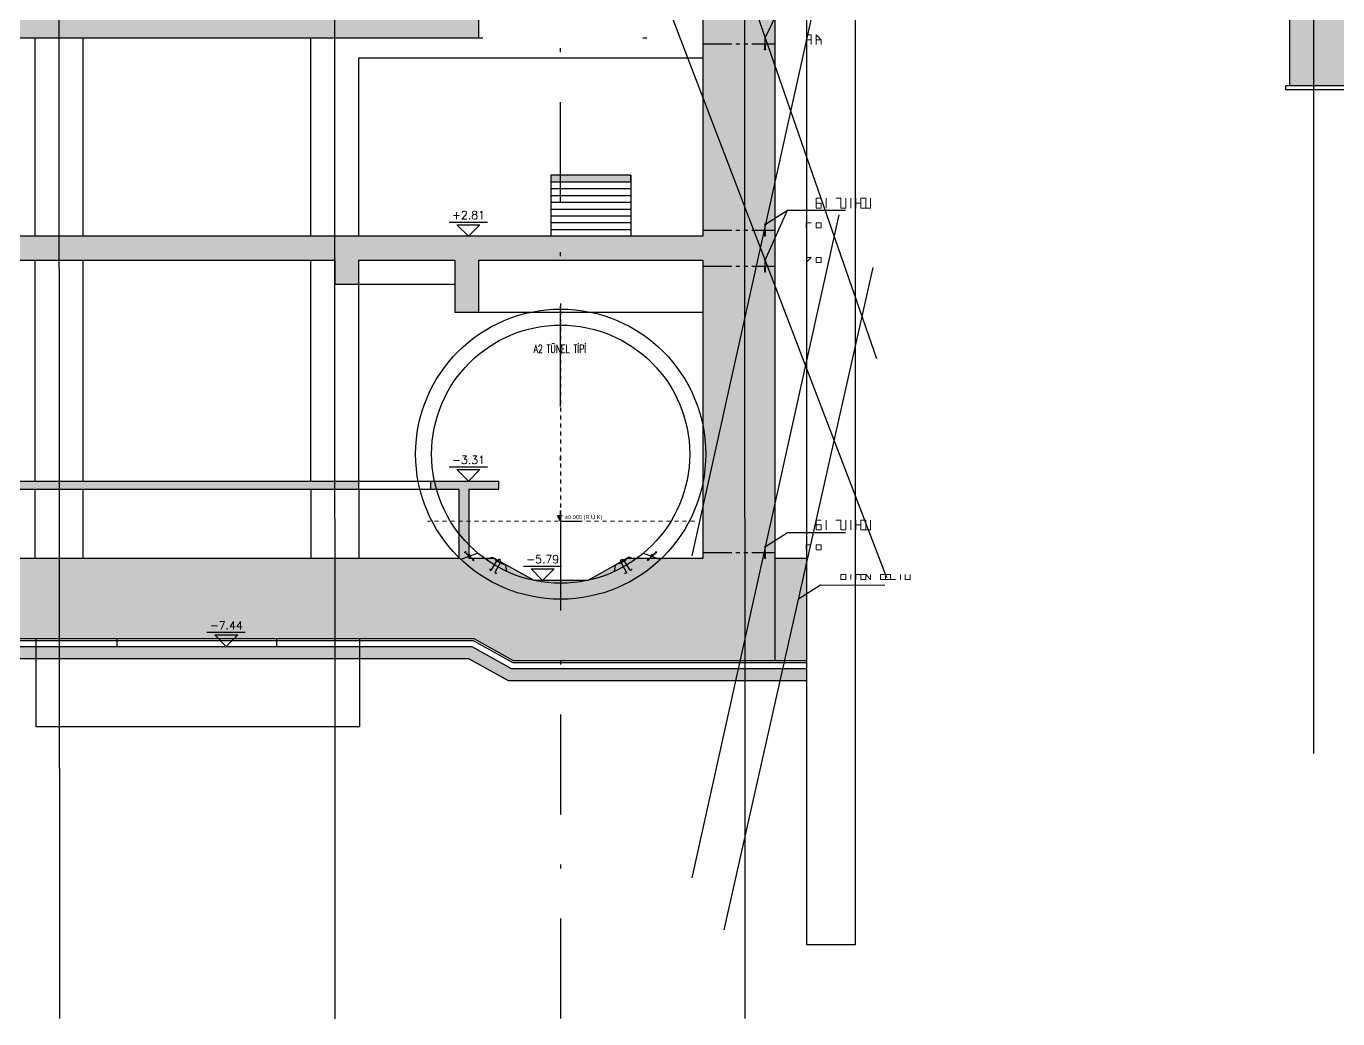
# Model space of a CAD drawing. Header units: millimetres. Extents: x 400382 to 401500, y 4543975 to 4544133.
# Drawn here: x 400690.85 to 400723.62, y 4544006.09 to 4544030.9 of the extents above; entities that cross this region are included whole.
import ezdxf
from ezdxf.enums import TextEntityAlignment as Align

# ---------------------------------------------------------------- set-up
doc = ezdxf.new("R2010")
doc.units = ezdxf.units.MM
for name, pattern in [('ACAD_ISO05W100', [33, 24, -3, 0, -3, 0, -3]), ('AKS', [3, 2.5, -0.25, 0, -0.25]), ('CONTINU', [0]), ('DASHDOT', [1, 0.5, -0.25, 0, -0.25]), ('DASHDOT2', [0.5, 0.25, -0.125, 0, -0.125]), ('Dot', [4, 0, -4]), ('HIDDEN2', [4.7625, 3.175, -1.5875])]:
    doc.linetypes.add(name, pattern=pattern)
for name, color, linetype in [('aks prota', 2, 'AKS'), ('AXIS', 8, 'DASHDOT2'), ('görünüş prota', 4, 'Continuous'), ('inşaat derzi prota', 11, 'Continuous'), ('KALIP', 1, 'Continuous'), ('kesit prota', 1, 'Continuous'), ('kesit tarama prota', 252, 'Continuous'), ('KOT', 7, 'Continuous'), ('kot prota', 4, 'Continuous'), ('LINE V2', 7, 'Continuous'), ('not prota', 2, 'Continuous'), ('not çizgisi prota', 4, 'Continuous'), ('OLCU', 5, 'Continuous'), ('PRT-AL-TUNEL_EKSENI', 14, 'DASHDOT2'), ('PRT-CST-rc_level', 6, 'Continuous'), ('PRT-CST-rc_levermark', 4, 'Continuous'), ('st_s_su tutucu', 2, 'Continuous'), ('st_s_ölçü', 4, 'Continuous'), ('WATER STOP_B', 5, 'Continuous')]:
    doc.layers.add(name, color=color, linetype=linetype)
doc.layers.add('PRT-Geo-Axis', color=12, linetype='DASHDOT', lineweight=18)
doc.layers.add('PRT-KD-kazik', color=172, linetype='Continuous', lineweight=25)
doc.styles.add('OLCU', font='romanstw.shx')
doc.styles.add('SIMPLXTW', font='simplxtw.shx', dxfattribs={"width": 0.6, "height": 125})
doc.styles.add('TEXT250', font='romanstw.shx', dxfattribs={"width": 0.8, "height": 25})
doc.styles.add('TUNNELCONSULT', font='Arial.ttf')
doc.dimstyles.new('1-50', dxfattribs={"dimtxt": 10, "dimasz": 4, "dimexe": 4, "dimexo": 8, "dimgap": 4, "dimtad": 1, "dimdec": 1, "dimrnd": 0.05, "dimzin": 9, "dimdsep": 46, "dimtxsty": 'OLCU', "dimblk1": 'OBLIQUE', "dimblk2": 'OBLIQUE', "dimsah": 1, "dimcen": 2, "dimdle": 4, "dimclrd": 4, "dimclre": 4, "dimclrt": 3, "dimadec": 1, "dimazin": 0, "dimtfac": 1, "dimtdec": 1, "dimtix": 1, "dimtmove": 2, "dimatfit": 3, "dimldrblk": 'OBLIQUE', "dimfxl": 1, "dimtvp": 1, "dimtolj": 1, "dimtzin": 1, "dimarcsym": 0})

# ---------------------------------------------------------------- blocks, each defined once
blk = doc.blocks.new('KOTK5')
at = {"layer": 'PRT-CST-rc_levermark'}
blk.add_line((217, 160), (-213, 160), dxfattribs=at)
blk.add_lwpolyline([(130, 130), (-130, 130), (0, 0)], close=True, dxfattribs=at)
at = {"layer": 'PRT-CST-rc_level', "style": 'OLCU'}
blk.add_attdef('000.00', text='', height=90, dxfattribs=at).set_placement((0, 193), align=Align.CENTER)
blk = doc.blocks.new('_Oblique')
at = {"layer": 'st_s_ölçü', "lineweight": -2}
blk.add_line((-0.5, -0.5), (0.5, 0.5), dxfattribs=at)
blk = doc.blocks.new('D')
at = {"layer": 'st_s_su tutucu', "linetype": 'CONTINU', "ltscale": 0.2}
for p, q in [((-39987.8, 52508.2), (-39992.6, 52508.2)), ((-39992.6, 52508.2), (-39992.6, 52507.4)), ((-39992.6, 52507.4), (-39990.6, 52506.1)), ((-39992.6, 52449), (-39990.6, 52450.3)), ((-39992.6, 52448.2), (-39992.6, 52449)), ((-39987.8, 52448.2), (-39992.6, 52448.2)), ((-39990.6, 52478.7), (-39991.9, 52478.7)), ((-39991.9, 52478.7), (-39991.9, 52477.7)), ((-39991.9, 52477.7), (-39990.6, 52477.7)), ((-39990.6, 52498.5), (-39991.5, 52498.5)), ((-39991.5, 52498.5), (-39991.5, 52497.9)), ((-39991.5, 52497.9), (-39990.6, 52497.9)), ((-39990.6, 52488.5), (-39991.5, 52488.5)), ((-39991.5, 52488.5), (-39991.5, 52487.9)), ((-39991.5, 52487.9), (-39990.6, 52487.9)), ((-39991.5, 52467.9), (-39991.5, 52468.5)), ((-39991.5, 52468.5), (-39990.6, 52468.5)), ((-39990.6, 52467.9), (-39991.5, 52467.9)), ((-39991.5, 52457.9), (-39991.5, 52458.5)), ((-39991.5, 52458.5), (-39990.6, 52458.5)), ((-39990.6, 52457.9), (-39991.5, 52457.9)), ((-39990.6, 52506.1), (-39990.6, 52498.5)), ((-39990.6, 52497.9), (-39990.6, 52488.5)), ((-39990.6, 52487.9), (-39990.6, 52478.7)), ((-39990.6, 52468.5), (-39990.6, 52477.7)), ((-39990.6, 52458.5), (-39990.6, 52467.9)), ((-39990.6, 52450.3), (-39990.6, 52457.9)), ((-39989.8, 52506.1), (-39987.8, 52507.4)), ((-39989.8, 52498.5), (-39989.8, 52506.1)), ((-39988.9, 52498.5), (-39989.8, 52498.5)), ((-39989.8, 52488.5), (-39989.8, 52497.9)), ((-39989.8, 52497.9), (-39988.9, 52497.9)), ((-39988.9, 52488.5), (-39989.8, 52488.5)), ((-39989.8, 52478.7), (-39989.8, 52487.9)), ((-39989.8, 52487.9), (-39988.9, 52487.9)), ((-39988.5, 52478.7), (-39989.8, 52478.7)), ((-39989.8, 52477.7), (-39988.5, 52477.7)), ((-39989.8, 52477.7), (-39989.8, 52468.5)), ((-39989.8, 52468.5), (-39988.9, 52468.5)), ((-39988.9, 52467.9), (-39989.8, 52467.9)), ((-39989.8, 52467.9), (-39989.8, 52458.5)), ((-39989.8, 52458.5), (-39988.9, 52458.5)), ((-39988.9, 52457.9), (-39989.8, 52457.9)), ((-39989.8, 52457.9), (-39989.8, 52450.3)), ((-39989.8, 52450.3), (-39987.8, 52449)), ((-39988.9, 52497.9), (-39988.9, 52498.5)), ((-39988.9, 52487.9), (-39988.9, 52488.5)), ((-39988.9, 52468.5), (-39988.9, 52467.9)), ((-39988.9, 52458.5), (-39988.9, 52457.9)), ((-39988.5, 52477.7), (-39988.5, 52478.7)), ((-39987.8, 52507.4), (-39987.8, 52508.2)), ((-39987.8, 52449), (-39987.8, 52448.2))]:
    blk.add_line(p, q, dxfattribs=at)
blk = doc.blocks.new('KESITKOT')
at = {"layer": 'KOT', "linetype": 'Continuous'}
h = blk.add_hatch(dxfattribs=at)
h.set_pattern_fill('ANSI31', color=5, scale=200, angle=45, style=0)
h.set_pattern_definition([(90, (63253.653, -35392.017), (25, 5e-15), [])])
h.paths.add_polyline_path([(-150, 260), (0, 260), (0, 0)])
at = {"layer": 'KOT', "color": 4, "linetype": 'Continuous'}
for p, q in [((75, 260), (-150, 260)), ((0, 0), (-150, 260)), ((0, 0), (0, 520)), ((0, 0), (1000, 0))]:
    blk.add_line(p, q, dxfattribs=at)
at = {"layer": 'KOT', "color": 7, "linetype": 'Continuous', "style": 'SIMPLXTW', "width": 0.7}
blk.add_attdef('%%P0.000', (216, 100), '', height=200, dxfattribs=at)
blk = doc.blocks.new('A$C05c5180b')
at = {"layer": 'AXIS', "color": 8, "linetype": 'DASHDOT', "ltscale": 3}
blk.add_line((909, 7722), (909, 60), dxfattribs=at)
at = {"layer": 'KALIP'}
for p, q in [((-1158, 1480), (-1585, 1325)), ((-955, 1324), (-806, 1383)), ((-806, 1383), (-459, 1183)), ((2624, 1383), (2278, 1183)), ((2774, 1324), (2624, 1383)), ((2977, 1480), (3404, 1325)), ((-435, 1024), (-459, 1183)), ((2254, 1024), (2278, 1183))]:
    blk.add_line(p, q, dxfattribs=at)
at = {"layer": 'KALIP', "elevation": 0}
for points in [[(-638, 1333), (-658, 1298), (-606, 1268), (-586, 1303)], [(2457, 1333), (2477, 1298), (2425, 1268), (2405, 1303)]]:
    blk.add_lwpolyline(points, close=True, dxfattribs=at)
at = {"layer": 'KALIP'}
for radius in [3625, 3225]:
    blk.add_circle((909, 3955), radius, dxfattribs=at)
at = {"layer": 'LINE V2', "color": 4, "elevation": 0}
for points in [[(-729, 1316), (-556, 1216), (-546, 1233), (-719, 1333)], [(2548, 1316), (2374, 1216), (2364, 1233), (2538, 1333)]]:
    blk.add_lwpolyline(points, close=True, dxfattribs=at)
for points in [[(-861, 1086, 1), (-818, 1061), (-696, 1274, -0.414214), (-668, 1281), (-616, 1251, -0.414214), (-609, 1224), (-731, 1011, 1), (-688, 986, -1)], [(2680, 1086, -1), (2637, 1061), (2514, 1274, 0.414214), (2487, 1281), (2435, 1251, 0.414214), (2428, 1224), (2550, 1011, -1), (2507, 986, 1)]]:
    blk.add_lwpolyline(points, format="xyb", dxfattribs=at)
at = {"layer": 'PRT-Geo-Axis', "linetype": 'DASHDOT', "ltscale": 3}
blk.add_line((4252, 2280), (-2415, 2280), dxfattribs=at)
at = {"layer": 'WATER STOP_B', "color": 3}
for points in [[(-1339, 1405, 0.57735), (-1339, 1408), (-1368, 1436, 0.57735), (-1371, 1435), (-1378, 1408, -0.57735), (-1381, 1407), (-1419, 1444), (-1424, 1439), (-1427, 1443), (-1422, 1447), (-1450, 1474), (-1454, 1469), (-1458, 1472), (-1453, 1477), (-1470, 1493), (-1488, 1490), (-1492, 1494), (-1467, 1520), (-1463, 1515), (-1466, 1498), (-1449, 1481), (-1444, 1486), (-1441, 1483), (-1445, 1478), (-1418, 1452), (-1414, 1457), (-1410, 1453), (-1415, 1448), (-1383, 1418, 0.57735), (-1380, 1419), (-1374, 1445, -0.57735), (-1370, 1446), (-1329, 1405, -0.57735), (-1330, 1402), (-1355, 1395, 0.57735), (-1356, 1392), (-1324, 1361), (-1320, 1366), (-1316, 1363), (-1321, 1358), (-1294, 1332), (-1289, 1337), (-1285, 1333), (-1290, 1328), (-1273, 1312), (-1255, 1316), (-1251, 1312), (-1276, 1286), (-1280, 1290), (-1277, 1308), (-1294, 1324), (-1299, 1319), (-1302, 1323), (-1298, 1327), (-1325, 1354), (-1330, 1349), (-1333, 1352), (-1328, 1357), (-1366, 1394, -0.57735), (-1366, 1397)], [(3158, 1405, -0.57735), (3157, 1408), (3186, 1436, -0.57735), (3190, 1435), (3196, 1408, 0.57735), (3200, 1407), (3238, 1444), (3242, 1439), (3246, 1443), (3241, 1447), (3268, 1474), (3273, 1469), (3277, 1472), (3272, 1477), (3289, 1493), (3307, 1490), (3311, 1494), (3286, 1520), (3282, 1515), (3285, 1498), (3268, 1481), (3263, 1486), (3260, 1483), (3264, 1478), (3237, 1452), (3232, 1457), (3229, 1453), (3234, 1448), (3202, 1418, -0.57735), (3199, 1419), (3193, 1445, 0.57735), (3189, 1446), (3148, 1405, 0.57735), (3148, 1402), (3174, 1395, -0.57735), (3174, 1392), (3143, 1361), (3138, 1366), (3135, 1363), (3140, 1358), (3112, 1332), (3108, 1337), (3104, 1333), (3109, 1328), (3092, 1312), (3074, 1316), (3070, 1312), (3095, 1286), (3099, 1290), (3096, 1308), (3113, 1324), (3118, 1319), (3121, 1323), (3117, 1327), (3144, 1354), (3148, 1349), (3152, 1352), (3147, 1357), (3185, 1394, 0.57735), (3184, 1397)]]:
    blk.add_lwpolyline(points, format="xyb", close=True, dxfattribs=at)
at = {"layer": 'OLCU'}
ref = blk.add_blockref('KESITKOT', (909, 2280), dxfattribs=dict(at, xscale=0.4999999999987873, yscale=0.4999999999987873, zscale=0.4999999999987873))
ref.add_attrib('%%P0.000', '%%P0.000 (R.Ü.K)', (1017, 2330), dxfattribs={"layer": 'KOT', "color": 1, "linetype": 'Continuous', "height": 100, "style": 'TUNNELCONSULT'})
at = {"layer": 'not prota', "style": 'TEXT250', "width": 0.7}
blk.add_text('A2 TÜNEL TİPİ', height=200, dxfattribs=at).set_placement((891, 6585), align=Align.MIDDLE_CENTER)

msp = doc.modelspace()

# ---------------------------------------------------------------- hatches: boundary and pattern name
at = {"layer": 'kesit tarama prota'}
h = msp.add_hatch(color=256, dxfattribs=at)
h.dxf.hatch_style = 1
h.paths.add_polyline_path([(400808.847, 4544017.599), (400784.582, 4544017.599), (400784.582, 4544019.329), (400830.347, 4544019.329), (400830.347, 4544017.599), (400810.187, 4544017.599), (400810.187, 4544015.049), (400843.788, 4544015.049), (400843.788, 4544017.599), (400843.788, 4544031.109), (400843.762, 4544031.109), (400843.762, 4544033.409), (400844.262, 4544033.409), (400844.262, 4544033.609), (400846.641, 4544033.609), (400846.641, 4544031.109), (400843.788, 4544031.109), (400843.788, 4544029.409), (400863.816, 4544029.409), (400865.026, 4544025.659), (400873.123, 4544025.659), (400873.123, 4544054.199), (400865.021, 4544054.199), (400865.021, 4544056.859), (400862.423, 4544056.859), (400862.423, 4544054.199), (400858.123, 4544054.199), (400858.123, 4544057.369), (400857.823, 4544057.369), (400857.823, 4544052.999), (400862.223, 4544052.999), (400862.223, 4544046.899), (400862.223, 4544046.399), (400862.223, 4544040.439), (400862.223, 4544039.939), (400862.223, 4544031.109), (400846.941, 4544031.109), (400846.941, 4544033.409), (400860.423, 4544033.409), (400860.423, 4544033.809), (400844.062, 4544033.809), (400844.062, 4544033.609), (400843.762, 4544033.609), (400843.762, 4544033.999), (400843.462, 4544033.999), (400843.462, 4544034.169), (400843.162, 4544034.169), (400843.162, 4544034.339), (400842.862, 4544034.339), (400842.862, 4544034.509), (400842.562, 4544034.509), (400842.562, 4544034.679), (400842.262, 4544034.679), (400842.262, 4544034.849), (400841.962, 4544034.849), (400841.962, 4544035.019), (400841.662, 4544035.019), (400841.662, 4544035.189), (400841.362, 4544035.189), (400841.362, 4544035.359), (400841.062, 4544035.359), (400841.062, 4544035.529), (400840.762, 4544035.529), (400840.762, 4544035.699), (400840.462, 4544035.699), (400840.462, 4544035.869), (400840.162, 4544035.869), (400840.162, 4544036.039), (400838.962, 4544036.039), (400838.962, 4544036.209), (400838.662, 4544036.209), (400838.662, 4544036.379), (400838.362, 4544036.379), (400838.362, 4544036.549), (400838.062, 4544036.549), (400838.062, 4544036.719), (400837.762, 4544036.719), (400837.762, 4544036.889), (400837.462, 4544036.889), (400837.462, 4544037.059), (400837.162, 4544037.059), (400837.162, 4544037.229), (400836.862, 4544037.229), (400836.862, 4544037.399), (400836.562, 4544037.399), (400836.562, 4544037.569), (400836.262, 4544037.569), (400836.262, 4544037.739), (400835.962, 4544037.739), (400835.962, 4544037.909), (400835.662, 4544037.909), (400835.662, 4544038.079), (400835.362, 4544038.079), (400835.362, 4544038.249), (400834.162, 4544038.249), (400834.162, 4544038.419), (400833.862, 4544038.419), (400833.862, 4544038.589), (400833.562, 4544038.589), (400833.562, 4544038.759), (400833.262, 4544038.759), (400833.262, 4544038.929), (400832.962, 4544038.929), (400832.962, 4544039.099), (400832.662, 4544039.099), (400832.662, 4544039.269), (400832.362, 4544039.269), (400832.362, 4544039.439), (400832.062, 4544039.439), (400832.062, 4544039.609), (400831.762, 4544039.609), (400831.762, 4544039.779), (400831.462, 4544039.779), (400831.462, 4544039.949), (400831.162, 4544039.949), (400831.162, 4544040.119), (400830.862, 4544040.119), (400830.862, 4544040.289), (400830.562, 4544040.289), (400830.562, 4544040.439), (400815.338, 4544040.439), (400815.338, 4544046.349), (400815.038, 4544046.349), (400815.038, 4544040.439), (400809.038, 4544040.439), (400809.038, 4544046.349), (400808.738, 4544046.349), (400808.738, 4544040.439), (400808.738, 4544040.339), (400808.488, 4544040.339), (400808.488, 4544040.439), (400793.228, 4544040.439), (400793.228, 4544039.939), (400828.012, 4544039.939), (400828.012, 4544038.439), (400832.334, 4544038.439), (400840.353, 4544033.809), (400795.528, 4544033.809), (400795.528, 4544033.409), (400840.841, 4544033.409), (400840.841, 4544031.109), (400820.058, 4544031.109), (400820.058, 4544033.359), (400819.758, 4544033.359), (400819.758, 4544031.109), (400802.758, 4544031.109), (400802.758, 4544033.359), (400802.458, 4544033.359), (400802.458, 4544031.109), (400795.628, 4544031.109), (400795.628, 4544030.109), (400840.725, 4544030.109), (400840.725, 4544025.649), (400795.628, 4544025.649), (400795.628, 4544024.149), (400793.528, 4544024.149), (400793.528, 4544025.649), (400776.217, 4544025.649), (400776.217, 4544025.449), (400775.917, 4544025.449), (400775.917, 4544025.839), (400775.627, 4544025.839), (400775.627, 4544026.009), (400775.337, 4544026.009), (400775.337, 4544026.179), (400775.047, 4544026.179), (400775.047, 4544026.349), (400774.757, 4544026.349), (400774.757, 4544026.519), (400774.467, 4544026.519), (400774.467, 4544026.689), (400774.177, 4544026.689), (400774.177, 4544026.859), (400773.887, 4544026.859), (400773.887, 4544027.029), (400773.597, 4544027.029), (400773.597, 4544027.199), (400773.307, 4544027.199), (400773.307, 4544027.369), (400773.017, 4544027.369), (400773.017, 4544027.539), (400772.727, 4544027.539), (400772.727, 4544027.709), (400772.437, 4544027.709), (400772.437, 4544027.879), (400772.147, 4544027.879), (400772.147, 4544028.049), (400771.857, 4544028.049), (400771.857, 4544028.219), (400771.567, 4544028.219), (400771.567, 4544028.389), (400770.077, 4544028.389), (400770.077, 4544028.559), (400769.787, 4544028.559), (400769.787, 4544028.729), (400769.497, 4544028.729), (400769.497, 4544028.899), (400769.207, 4544028.899), (400769.207, 4544029.069), (400768.917, 4544029.069), (400768.917, 4544029.239), (400768.627, 4544029.239), (400768.627, 4544029.409), (400768.337, 4544029.409), (400768.337, 4544029.579), (400768.047, 4544029.579), (400768.047, 4544029.749), (400767.757, 4544029.749), (400767.757, 4544029.919), (400767.467, 4544029.919), (400767.467, 4544030.089), (400767.177, 4544030.089), (400767.177, 4544030.259), (400766.887, 4544030.259), (400766.887, 4544030.429), (400766.597, 4544030.429), (400766.597, 4544030.599), (400766.307, 4544030.599), (400766.307, 4544030.769), (400766.017, 4544030.769), (400766.017, 4544030.939), (400765.727, 4544030.939), (400765.727, 4544031.109), (400764.237, 4544031.109), (400764.237, 4544031.279), (400763.947, 4544031.279), (400763.947, 4544031.449), (400763.657, 4544031.449), (400763.657, 4544031.619), (400763.367, 4544031.619), (400763.367, 4544031.789), (400763.077, 4544031.789), (400763.077, 4544031.959), (400762.787, 4544031.959), (400762.787, 4544032.129), (400762.497, 4544032.129), (400762.497, 4544032.299), (400762.207, 4544032.299), (400762.207, 4544032.469), (400761.917, 4544032.469), (400761.917, 4544032.639), (400761.627, 4544032.639), (400761.627, 4544032.809), (400761.337, 4544032.809), (400761.337, 4544032.979), (400761.047, 4544032.979), (400761.047, 4544033.149), (400760.757, 4544033.149), (400760.757, 4544033.319), (400760.467, 4544033.319), (400760.467, 4544033.489), (400760.177, 4544033.489), (400760.177, 4544033.659), (400759.887, 4544033.659), (400759.887, 4544033.809), (400733.323, 4544033.809), (400733.323, 4544039.939), (400740.873, 4544039.939), (400740.873, 4544040.439), (400733.323, 4544040.439), (400733.323, 4544046.399), (400769.783, 4544046.399), (400769.783, 4544046.899), (400733.323, 4544046.899), (400733.323, 4544052.999), (400751.63, 4544052.999), (400751.63, 4544055.579), (400751.33, 4544055.579), (400751.33, 4544054.199), (400733.123, 4544054.199), (400733.123, 4544054.729), (400730.523, 4544054.729), (400730.523, 4544054.199), (400722.423, 4544054.199), (400722.423, 4544029.409), (400734.214, 4544029.409), (400735.423, 4544025.659), (400742.173, 4544025.659), (400743.383, 4544029.409), (400759.175, 4544029.409), (400761.855, 4544024.049), (400771.142, 4544024.049), (400771.142, 4544025.649), (400770.077, 4544025.649), (400770.077, 4544028.189), (400771.222, 4544028.189), (400775.617, 4544025.613), (400775.617, 4544024.619), (400774.2, 4544024.619), (400774.2, 4544025.249), (400773.044, 4544025.249), (400773.044, 4544025.649), (400771.142, 4544025.649), (400771.142, 4544024.049), (400771.142, 4544017.599), (400771.142, 4544015.049), (400808.847, 4544015.049)])
h.paths.add_polyline_path([(400782.881, 4544019.529), (400782.881, 4544019.329), (400784.156, 4544019.329), (400784.156, 4544017.599), (400783.067, 4544017.599), (400781.384, 4544017.049), (400779.104, 4544017.049), (400777.421, 4544017.599), (400774.205, 4544017.599), (400774.205, 4544023.749), (400779.647, 4544023.749), (400779.647, 4544025.049), (400792.928, 4544025.049), (400792.928, 4544023.549), (400796.228, 4544023.549), (400796.228, 4544025.049), (400840.725, 4544025.049), (400840.725, 4544017.599), (400837.509, 4544017.599), (400835.826, 4544017.049), (400833.546, 4544017.049), (400831.863, 4544017.599), (400830.774, 4544017.599), (400830.774, 4544019.329), (400832.049, 4544019.329), (400832.049, 4544019.529)], flags=16)
h.paths.add_polyline_path([(400779.047, 4544024.149), (400775.917, 4544024.149), (400775.917, 4544025.249), (400776.417, 4544025.249), (400776.417, 4544025.449), (400779.047, 4544025.449)], flags=16)
h.paths.add_polyline_path([(400769.777, 4544025.649), (400763.555, 4544025.649), (400763.555, 4544030.509), (400763.555, 4544031.109), (400758.368, 4544031.109), (400758.368, 4544033.609), (400759.576, 4544033.609), (400763.555, 4544031.277), (400763.555, 4544031.109), (400763.555, 4544030.509), (400764.773, 4544030.509), (400769.777, 4544027.62)], flags=16)
h.paths.add_polyline_path([(400758.068, 4544031.109), (400740.773, 4544031.109), (400740.473, 4544031.109), (400740.473, 4544027.359), (400737.123, 4544027.359), (400737.123, 4544031.109), (400736.823, 4544031.109), (400733.323, 4544031.109), (400733.323, 4544033.409), (400758.068, 4544033.409)], flags=16)
h.paths.add_polyline_path([(400828.612, 4544038.939), (400828.612, 4544040.239), (400830.245, 4544040.239), (400832.468, 4544038.979), (400832.468, 4544038.939)], flags=16)
h.paths.add_polyline_path([(400834.162, 4544037.961), (400834.162, 4544038.049), (400835.009, 4544038.049), (400838.662, 4544035.979), (400838.662, 4544035.363)], flags=16)
h.paths.add_polyline_path([(400838.962, 4544035.19), (400838.962, 4544035.839), (400839.809, 4544035.839), (400843.462, 4544033.769), (400843.462, 4544031.109), (400841.341, 4544031.109), (400841.341, 4544033.816)], flags=16)
h.paths.add_polyline_path([(400732.723, 4544031.109), (400729.323, 4544031.109), (400729.323, 4544052.999), (400730.823, 4544052.999), (400730.823, 4544054.429), (400732.723, 4544054.429)], flags=16)
h.paths.add_polyline_path([(400728.823, 4544031.109), (400723.623, 4544031.109), (400723.623, 4544033.409), (400728.823, 4544033.409)], flags=16)
h.paths.add_polyline_path([(400728.823, 4544033.809), (400723.623, 4544033.809), (400723.623, 4544039.939), (400728.823, 4544039.939)], flags=16)
h.paths.add_polyline_path([(400728.823, 4544040.439), (400723.623, 4544040.439), (400723.623, 4544046.399), (400728.823, 4544046.399)], flags=16)
h.paths.add_polyline_path([(400728.823, 4544046.899), (400723.623, 4544046.899), (400723.623, 4544052.999), (400728.823, 4544052.999)], flags=16)
h.paths.add_polyline_path([(400862.826, 4544031.109), (400862.826, 4544056.659), (400864.721, 4544056.659), (400864.721, 4544052.999), (400866.226, 4544052.999), (400866.226, 4544031.109)], flags=16)
h.paths.add_polyline_path([(400866.726, 4544027.359), (400866.726, 4544033.409), (400871.923, 4544033.409), (400871.923, 4544031.109), (400871.923, 4544027.359)], flags=16)
h.paths.add_polyline_path([(400866.726, 4544033.809), (400866.726, 4544039.939), (400871.923, 4544039.939), (400871.923, 4544033.809)], flags=16)
h.paths.add_polyline_path([(400866.726, 4544040.439), (400866.726, 4544046.399), (400871.923, 4544046.399), (400871.923, 4544040.439)], flags=16)
h.paths.add_polyline_path([(400866.726, 4544046.899), (400866.726, 4544052.999), (400871.923, 4544052.999), (400871.923, 4544046.899)], flags=16)
h = msp.add_hatch(color=256, dxfattribs=at)
h.dxf.hatch_style = 1
h.paths.add_polyline_path([(400709.558, 4544054.199), (400665.472, 4544054.199), (400665.472, 4544052.999), (400708.058, 4544052.999), (400708.058, 4544031.11), (400707.758, 4544031.11), (400707.758, 4544025.649), (400690.108, 4544025.649), (400690.108, 4544025.049), (400698.557, 4544025.049), (400698.558, 4544024.449), (400699.158, 4544024.449), (400699.158, 4544025.049), (400701.558, 4544025.049), (400701.558, 4544023.749), (400702.158, 4544023.749), (400702.158, 4544025.049), (400707.758, 4544025.049), (400707.758, 4544017.599), (400705.867, 4544017.599), (400704.877, 4544017.049), (400703.537, 4544017.049), (400702.548, 4544017.599), (400701.908, 4544017.599), (400701.908, 4544019.329), (400702.658, 4544019.329), (400702.658, 4544019.529), (400700.958, 4544019.529), (400700.958, 4544019.329), (400701.658, 4544019.329), (400701.658, 4544017.599), (400690.633, 4544017.599), (400690.633, 4544015.599), (400702.03, 4544015.599), (400703.019, 4544015.049), (400705.396, 4544015.049), (400706.385, 4544015.049), (400709.558, 4544015.049)])
h = msp.add_hatch(color=256, dxfattribs=at)
h.dxf.hatch_style = 1
h.paths.add_polyline_path([(400702.158, 4544031.109), (400666.858, 4544031.109), (400666.858, 4544015.049), (400672.872, 4544015.049), (400673.868, 4544015.599), (400685.833, 4544015.599), (400685.833, 4544017.599), (400674.758, 4544017.599), (400674.758, 4544019.329), (400675.459, 4544019.329), (400675.459, 4544019.529), (400673.758, 4544019.529), (400673.758, 4544019.329), (400674.508, 4544019.329), (400674.508, 4544017.599), (400673.868, 4544017.599), (400672.872, 4544017.046), (400671.543, 4544017.046), (400670.548, 4544017.599), (400668.658, 4544017.599), (400668.658, 4544025.049), (400686.308, 4544025.049), (400686.308, 4544025.649), (400668.658, 4544025.649), (400668.658, 4544030.109), (400678.458, 4544030.109), (400678.458, 4544030.609), (400702.158, 4544030.609)])
h = msp.add_hatch(color=256, dxfattribs=at)
h.dxf.hatch_style = 1
h.paths.add_polyline_path([(400705.958, 4544027.179), (400703.958, 4544027.179), (400703.958, 4544027.009), (400705.958, 4544027.009)], flags=17)
h = msp.add_hatch(color=256, dxfattribs=at)
h.dxf.hatch_style = 1
h.paths.add_polyline_path([(400699.158, 4544019.529), (400677.258, 4544019.529), (400677.258, 4544019.329), (400699.158, 4544019.329)])
h = msp.add_hatch(color=256, dxfattribs=at)
h.dxf.hatch_style = 1
h.paths.add_polyline_path([(400710.358, 4544017.599), (400709.56, 4544017.599), (400709.56, 4544015.049), (400710.358, 4544015.049)])
h = msp.add_hatch(dxfattribs=at)
h.set_pattern_fill('AR-CONC', color=253, scale=0.001)
h.set_pattern_definition([(50, (401120.5221, 4543709.65936), (0.18218467, -0.015939086), [0.01905, -0.20955]), (355, (401120.5221, 4543709.65936), (-0.03524342, 0.191056845), [0.01524, -0.167640584]), (100.451445, (401120.53728, 4543709.65803), (0.146941247, 0.17511775), [0.01619001, -0.178090245]), (46.1842, (401120.5221, 4543709.71016), (0.27107904, -0.04204233), [0.028575, -0.314325]), (96.63556, (401120.5447, 4543709.70666), (0.23740413, 0.24742612), [0.02428502, -0.26713561]), (351.18415, (401120.5221, 4543709.71016), (0.23740413, 0.24742612), [0.02285997, -0.25145973]), (21, (401120.5475, 4543709.69746), (0.15161439, -0.1022652), [0.01905, -0.20955]), (326, (401120.5475, 4543709.69746), (0.06180203, 0.184187966), [0.01524, -0.16764]), (71.451445, (401120.56014, 4543709.68894), (0.21341642, 0.08192277), [0.01619001, -0.17808994]), (37.5, (401120.5221, 4543709.65936), (0.003088603, 0.084555039), [0, -0.165608, 0, -0.17018, 0, -0.168275]), (7.5, (401120.5221, 4543709.65936), (0.066819663, 0.100180575), [0, -0.097028, 0, -0.161798, 0, -0.064135]), (327.5, (401120.46546, 4543709.65936), (0.135590595, -0.005728744), [0, -0.0635, 0, -0.19812, 0, -0.26289]), (317.5, (401120.44006, 4543709.65936), (0.148129181, 0.02542649), [0, -0.08255, 0, -0.131572, 0, -0.18669])])
h.paths.add_polyline_path([(400701.978, 4544015.399), (400673.919, 4544015.399), (400672.924, 4544014.846), (400671.491, 4544014.846), (400670.496, 4544014.849), (400666.058, 4544014.849), (400666.058, 4544014.549), (400670.418, 4544014.549), (400671.413, 4544014.546), (400673.002, 4544014.546), (400673.997, 4544015.099), (400701.9, 4544015.099), (400702.889, 4544014.549), (400705.526, 4544014.549), (400706.515, 4544014.549), (400710.358, 4544014.549), (400710.358, 4544014.849), (400706.437, 4544014.849), (400705.448, 4544014.849), (400702.967, 4544014.849)])

# ---------------------------------------------------------------- linework, layer by layer
at = {"layer": 'aks prota', "ltscale": 10}
for p, q in [((400691.683, 4544006.098), (400691.658, 4544060.553)), ((400698.567, 4544006.094), (400698.542, 4544060.549)), ((400708.817, 4544006.098), (400708.792, 4544060.553)), ((400723.023, 4544012.724), (400723.023, 4544060.553))]:
    msp.add_line(p, q, dxfattribs=at)
at = {"layer": 'görünüş prota'}
for p, q in [((400691.058, 4544030.609), (400691.058, 4544025.649)), ((400692.258, 4544030.609), (400692.258, 4544025.649)), ((400697.958, 4544025.649), (400697.958, 4544030.609)), ((400691.058, 4544025.049), (400691.058, 4544019.529)), ((400692.258, 4544025.049), (400692.258, 4544019.529)), ((400697.958, 4544019.529), (400697.958, 4544025.049)), ((400699.158, 4544019.529), (400699.158, 4544024.449)), ((400691.058, 4544019.329), (400691.058, 4544017.599)), ((400692.258, 4544019.329), (400692.258, 4544017.599)), ((400697.958, 4544019.329), (400697.958, 4544017.599)), ((400699.158, 4544019.329), (400699.158, 4544017.599))]:
    msp.add_line(p, q, dxfattribs=at)
at = {"layer": 'görünüş prota', "color": 4}
for p, q in [((400703.958, 4544027.179), (400703.958, 4544025.649)), ((400705.958, 4544027.179), (400705.958, 4544025.649))]:
    msp.add_line(p, q, dxfattribs=at)
at = {"layer": 'görünüş prota', "color": 4, "linetype": 'Dot'}
msp.add_lwpolyline([(400702.158, 4544030.61), (400707.758, 4544030.61)], dxfattribs=at)
at = {"layer": 'görünüş prota'}
for points in [[(400699.158, 4544025.649), (400699.158, 4544030.109), (400707.758, 4544030.109)], [(400722.423, 4544029.409), (400722.323, 4544029.409)], [(400767.761, 4544023.949), (400761.793, 4544023.949), (400759.113, 4544029.309), (400743.445, 4544029.309), (400742.235, 4544025.559), (400735.361, 4544025.559), (400734.152, 4544029.309), (400722.323, 4544029.309), (400722.323, 4544029.409)], [(400699.158, 4544024.449), (400701.558, 4544024.449)], [(400702.158, 4544023.749), (400707.758, 4544023.749)], [(400666.058, 4544014.999), (400670.535, 4544014.999), (400671.53, 4544014.996), (400672.885, 4544014.996), (400673.881, 4544015.549), (400702.017, 4544015.549), (400703.006, 4544014.999), (400705.409, 4544014.999), (400706.398, 4544014.999), (400710.358, 4544014.999)], [(400691.083, 4544015.597), (400691.083, 4544013.394), (400699.183, 4544013.396), (400699.183, 4544015.599)], [(400693.108, 4544015.599), (400693.108, 4544015.396), (400697.108, 4544015.396), (400697.108, 4544015.599)], [(400666.058, 4544014.849), (400670.496, 4544014.849), (400671.491, 4544014.846), (400672.924, 4544014.846), (400673.919, 4544015.399), (400701.978, 4544015.399), (400702.967, 4544014.849), (400705.448, 4544014.849), (400706.437, 4544014.849), (400710.358, 4544014.849)], [(400666.058, 4544014.549), (400670.418, 4544014.549), (400671.413, 4544014.546), (400673.002, 4544014.546), (400673.997, 4544015.099), (400701.9, 4544015.099), (400702.889, 4544014.549), (400705.526, 4544014.549), (400706.515, 4544014.549), (400710.358, 4544014.549), (400710.358, 4544014.999)]]:
    msp.add_lwpolyline(points, dxfattribs=at)
at = {"layer": 'görünüş prota', "color": 4}
for points in [[(400703.958, 4544026.839), (400705.958, 4544026.839)], [(400703.958, 4544026.669), (400705.958, 4544026.669)], [(400703.958, 4544026.499), (400705.958, 4544026.499)], [(400703.958, 4544026.329), (400705.958, 4544026.329)], [(400703.958, 4544026.159), (400705.958, 4544026.159)], [(400703.958, 4544025.989), (400705.958, 4544025.989)], [(400703.958, 4544025.819), (400705.958, 4544025.819)]]:
    msp.add_lwpolyline(points, dxfattribs=at)
at = {"layer": 'görünüş prota', "linetype": 'HIDDEN2'}
for points in [[(400699.158, 4544019.529), (400700.958, 4544019.529)], [(400699.158, 4544019.329), (400700.958, 4544019.329)]]:
    msp.add_lwpolyline(points, dxfattribs=at)
at = {"layer": 'inşaat derzi prota', "linetype": 'ACAD_ISO05W100', "ltscale": 0.03}
for points in [[(400707.758, 4544030.46), (400709.558, 4544030.46)], [(400707.758, 4544025.799), (400709.558, 4544025.799)], [(400707.758, 4544024.899), (400709.558, 4544024.899)], [(400707.758, 4544017.749), (400709.558, 4544017.749)]]:
    msp.add_lwpolyline(points, dxfattribs=at)
at = {"layer": 'kesit prota', "color": 1}
for p, q in [((400709.558, 4544054.199), (400709.558, 4544015.049)), ((400677.258, 4544019.529), (400699.158, 4544019.529)), ((400699.158, 4544019.329), (400699.158, 4544019.529)), ((400700.958, 4544019.529), (400702.658, 4544019.529)), ((400700.958, 4544019.329), (400700.958, 4544019.529)), ((400702.658, 4544019.329), (400702.658, 4544019.529)), ((400677.258, 4544019.329), (400699.158, 4544019.329)), ((400700.958, 4544019.329), (400701.658, 4544019.329)), ((400701.658, 4544019.329), (400701.658, 4544017.599)), ((400701.908, 4544019.329), (400702.658, 4544019.329)), ((400701.908, 4544019.329), (400701.908, 4544017.599))]:
    msp.add_line(p, q, dxfattribs=at)
at = {"layer": 'kesit prota'}
msp.add_lwpolyline([(400734.214, 4544029.409), (400722.423, 4544029.409), (400722.423, 4544054.199), (400730.523, 4544054.199)], dxfattribs=at)
at = {"layer": 'kesit prota', "color": 1}
for points in [[(400665.472, 4544052.999), (400708.058, 4544052.999), (400708.058, 4544031.11), (400707.758, 4544031.11), (400707.758, 4544025.649), (400690.108, 4544025.649), (400690.108, 4544025.049), (400698.547, 4544025.049)], [(400674.508, 4544017.599), (400673.868, 4544017.599), (400672.872, 4544017.046), (400671.543, 4544017.046), (400670.548, 4544017.599), (400668.658, 4544017.599), (400668.658, 4544025.049), (400686.308, 4544025.049), (400686.308, 4544025.649), (400668.658, 4544025.649), (400668.658, 4544030.109), (400678.458, 4544030.109), (400678.458, 4544030.609), (400702.158, 4544030.609), (400702.158, 4544031.109), (400666.858, 4544031.109), (400666.858, 4544015.049), (400672.872, 4544015.049), (400673.868, 4544015.599)], [(400698.557, 4544025.049), (400698.558, 4544024.449), (400699.158, 4544024.449), (400699.158, 4544025.049)], [(400699.148, 4544025.049), (400701.558, 4544025.049), (400701.558, 4544023.749), (400702.158, 4544023.749), (400702.158, 4544025.049), (400707.758, 4544025.049), (400707.758, 4544017.599), (400705.867, 4544017.599), (400704.877, 4544017.049), (400703.537, 4544017.049), (400702.548, 4544017.599), (400701.908, 4544017.599)], [(400701.658, 4544017.599), (400690.633, 4544017.599), (400690.633, 4544015.599), (400702.03, 4544015.599), (400703.019, 4544015.049), (400705.396, 4544015.049), (400706.385, 4544015.049), (400709.558, 4544015.049)], [(400709.558, 4544015.049), (400710.358, 4544015.049), (400710.358, 4544017.599), (400709.558, 4544017.599)]]:
    msp.add_lwpolyline(points, dxfattribs=at)
msp.add_lwpolyline([(400703.958, 4544027.179), (400703.958, 4544027.009), (400705.958, 4544027.009), (400705.958, 4544027.179)], close=True, dxfattribs=at)
at = {"layer": 'PRT-AL-TUNEL_EKSENI', "ltscale": 10}
msp.add_line((400704.208, 4544006.098), (400704.184, 4544060.553), dxfattribs=at)
at = {"layer": 'PRT-KD-kazik', "color": 3}
msp.add_lwpolyline([(400710.358, 4544052.239), (400711.558, 4544052.239), (400711.558, 4544007.939), (400710.358, 4544007.939)], close=True, dxfattribs=at)
at = {"layer": 'st_s_ölçü', "color": 6, "lineweight": 0}
for points in [[(400710.34, 4544030.685), (400710.463, 4544030.685), (400710.463, 4544030.561), (400710.34, 4544030.561)], [(400710.711, 4544026.601), (400710.587, 4544026.601), (400710.587, 4544026.477), (400710.711, 4544026.477), (400710.711, 4544026.354), (400710.587, 4544026.354), (400710.587, 4544026.477)], [(400711.082, 4544026.601), (400711.206, 4544026.601)], [(400711.206, 4544026.601), (400711.206, 4544026.354)], [(400711.206, 4544026.601), (400711.206, 4544026.477), (400711.206, 4544026.354), (400711.33, 4544026.354), (400711.33, 4544026.477), (400711.33, 4544026.601)], [(400711.453, 4544026.601), (400711.453, 4544026.354)], [(400711.577, 4544026.601), (400711.577, 4544026.477), (400711.577, 4544026.354), (400711.577, 4544026.477), (400711.701, 4544026.477), (400711.701, 4544026.601)], [(400711.825, 4544026.601), (400711.701, 4544026.601), (400711.701, 4544026.477), (400711.701, 4544026.354), (400711.825, 4544026.354), (400711.825, 4544026.477)], [(400711.825, 4544026.601), (400711.825, 4544026.477), (400711.825, 4544026.354), (400711.948, 4544026.354), (400711.948, 4544026.477), (400711.948, 4544026.601)], [(400710.34, 4544025.982), (400710.463, 4544025.982), (400710.34, 4544025.982), (400710.34, 4544025.858)], [(400710.34, 4544025.116), (400710.463, 4544025.116), (400710.34, 4544024.992)], [(400710.711, 4544018.557), (400710.587, 4544018.557), (400710.587, 4544018.433), (400710.711, 4544018.433), (400710.711, 4544018.309), (400710.587, 4544018.309), (400710.587, 4544018.433)], [(400711.082, 4544018.557), (400711.206, 4544018.557)], [(400711.206, 4544018.557), (400711.206, 4544018.309)], [(400711.206, 4544018.557), (400711.206, 4544018.433), (400711.206, 4544018.309), (400711.33, 4544018.309), (400711.33, 4544018.433), (400711.33, 4544018.557)], [(400711.453, 4544018.557), (400711.453, 4544018.309)], [(400711.577, 4544018.557), (400711.577, 4544018.433), (400711.577, 4544018.309), (400711.577, 4544018.433), (400711.701, 4544018.433), (400711.701, 4544018.557)], [(400711.825, 4544018.557), (400711.701, 4544018.557), (400711.701, 4544018.433), (400711.701, 4544018.309), (400711.825, 4544018.309), (400711.825, 4544018.433)], [(400711.825, 4544018.557), (400711.825, 4544018.433), (400711.825, 4544018.309), (400711.948, 4544018.309), (400711.948, 4544018.433), (400711.948, 4544018.557)], [(400710.34, 4544017.938), (400710.463, 4544017.938), (400710.34, 4544017.938), (400710.34, 4544017.814)], [(400711.206, 4544017.072), (400711.206, 4544017.195), (400711.33, 4544017.195), (400711.206, 4544017.195)], [(400711.33, 4544017.195), (400711.33, 4544017.072), (400711.206, 4544017.072)], [(400711.453, 4544017.072), (400711.453, 4544017.195)], [(400711.577, 4544017.195), (400711.577, 4544017.072)], [(400711.577, 4544017.195), (400711.701, 4544017.195)], [(400711.825, 4544017.072), (400711.825, 4544017.195), (400711.948, 4544017.072), (400711.948, 4544017.195)], [(400712.444, 4544017.195), (400712.444, 4544017.072), (400712.567, 4544017.072)], [(400712.691, 4544017.195), (400712.691, 4544017.072)], [(400712.815, 4544017.195), (400712.815, 4544017.072), (400712.939, 4544017.072), (400712.939, 4544017.195)]]:
    msp.add_lwpolyline(points, dxfattribs=at)
for points in [[(400710.34, 4544030.561), (400710.34, 4544030.438), (400710.34, 4544030.561)], [(400710.463, 4544030.561), (400710.463, 4544030.438), (400710.463, 4544030.561)], [(400710.587, 4544030.438), (400710.587, 4544030.685), (400710.711, 4544030.561), (400710.587, 4544030.561), (400710.587, 4544030.438)], [(400710.711, 4544030.561), (400710.711, 4544030.438), (400710.711, 4544030.561)], [(400710.835, 4544026.601), (400710.835, 4544026.477), (400710.835, 4544026.354), (400710.835, 4544026.477), (400710.835, 4544026.601)], [(400710.587, 4544025.858), (400710.587, 4544025.982), (400710.711, 4544025.982), (400710.711, 4544025.858), (400710.587, 4544025.858)], [(400710.587, 4544024.992), (400710.587, 4544025.116), (400710.711, 4544025.116), (400710.711, 4544024.992), (400710.587, 4544024.992)], [(400710.835, 4544018.557), (400710.835, 4544018.433), (400710.835, 4544018.309), (400710.835, 4544018.433), (400710.835, 4544018.557)], [(400710.587, 4544017.814), (400710.587, 4544017.938), (400710.711, 4544017.938), (400710.711, 4544017.814), (400710.587, 4544017.814)], [(400711.701, 4544017.195), (400711.701, 4544017.072), (400711.825, 4544017.072), (400711.825, 4544017.195), (400711.701, 4544017.195)], [(400712.196, 4544017.072), (400712.196, 4544017.195), (400712.32, 4544017.195), (400712.32, 4544017.072), (400712.196, 4544017.072)], [(400712.32, 4544017.195), (400712.32, 4544017.072), (400712.444, 4544017.072), (400712.444, 4544017.195), (400712.32, 4544017.195)]]:
    msp.add_lwpolyline(points, close=True, dxfattribs=at)

# ---------------------------------------------------------------- block references
at = {"layer": 'kesit prota', "xscale": 0.001, "yscale": 0.001, "zscale": 0.001}
msp.add_blockref('A$C05c5180b', (400703.293, 4544016.249), dxfattribs=at)
at = {"layer": 'kot prota', "linetype": 'CONTINU', "ltscale": 0.1}
ref = msp.add_blockref('KOTK5', (400701.897, 4544025.649), dxfattribs=dict(at, xscale=-0.002222222222222221, yscale=0.002222222222222222, zscale=0.002222222222222222, rotation=359.9999999998683))
ref.add_attrib('000.00', '+2.81', dxfattribs={"layer": 'PRT-CST-rc_level', "height": 0.2, "style": 'OLCU'}).set_placement((400701.897, 4544026.078), align=Align.CENTER)
ref = msp.add_blockref('KOTK5', (400701.897, 4544019.529), dxfattribs=dict(at, xscale=-0.002222222222222221, yscale=0.002222222222222222, zscale=0.002222222222222222, rotation=359.9999999998683))
ref.add_attrib('000.00', '-3.31', dxfattribs={"layer": 'PRT-CST-rc_level', "height": 0.2, "style": 'OLCU'}).set_placement((400701.897, 4544019.958), align=Align.CENTER)
ref = msp.add_blockref('KOTK5', (400703.752, 4544017.049), dxfattribs=dict(at, xscale=-0.002222222222222221, yscale=0.002222222222222222, zscale=0.002222222222222222, rotation=359.9999999998683))
ref.add_attrib('000.00', '-5.79', dxfattribs={"layer": 'PRT-CST-rc_level', "height": 0.2, "style": 'OLCU'}).set_placement((400703.752, 4544017.478), align=Align.CENTER)
ref = msp.add_blockref('KOTK5', (400695.845, 4544015.396), dxfattribs=dict(at, xscale=-0.002222222222222221, yscale=0.002222222222222222, zscale=0.002222222222222222, rotation=359.9999999998683))
ref.add_attrib('000.00', '-7.44', dxfattribs={"layer": 'PRT-CST-rc_level', "height": 0.2, "style": 'OLCU'}).set_placement((400695.845, 4544015.825), align=Align.CENTER)
at = {"layer": 'st_s_ölçü', "xscale": -0.004999999999999998, "yscale": 0.004999999999999999, "zscale": 0.004999999999999998, "rotation": 180}
for p in [(400909.259, 4544292.851), (400909.259, 4544288.19), (400909.259, 4544287.29), (400909.259, 4544280.14)]:
    msp.add_blockref('D', p, dxfattribs=at)

# ---------------------------------------------------------------- leaders
at = {"layer": 'not çizgisi prota'}
for points in [[(400709.314, 4544030.61), (400709.872, 4544031.76), (400711.311, 4544031.76)], [(400709.314, 4544025.049), (400709.872, 4544026.299), (400711.323, 4544026.299)], [(400709.321, 4544025.948), (400709.872, 4544026.299), (400711.323, 4544026.299)], [(400709.321, 4544017.898), (400709.872, 4544018.249), (400711.323, 4544018.249)], [(400710.142, 4544016.591), (400710.694, 4544016.94), (400712.306, 4544016.927)]]:
    msp.add_leader(points, dimstyle='1-50', override={"dimasz": 12, "dimgap": 4, "dimtad": 0}, dxfattribs=at)

doc.saveas('drawing.dxf')
